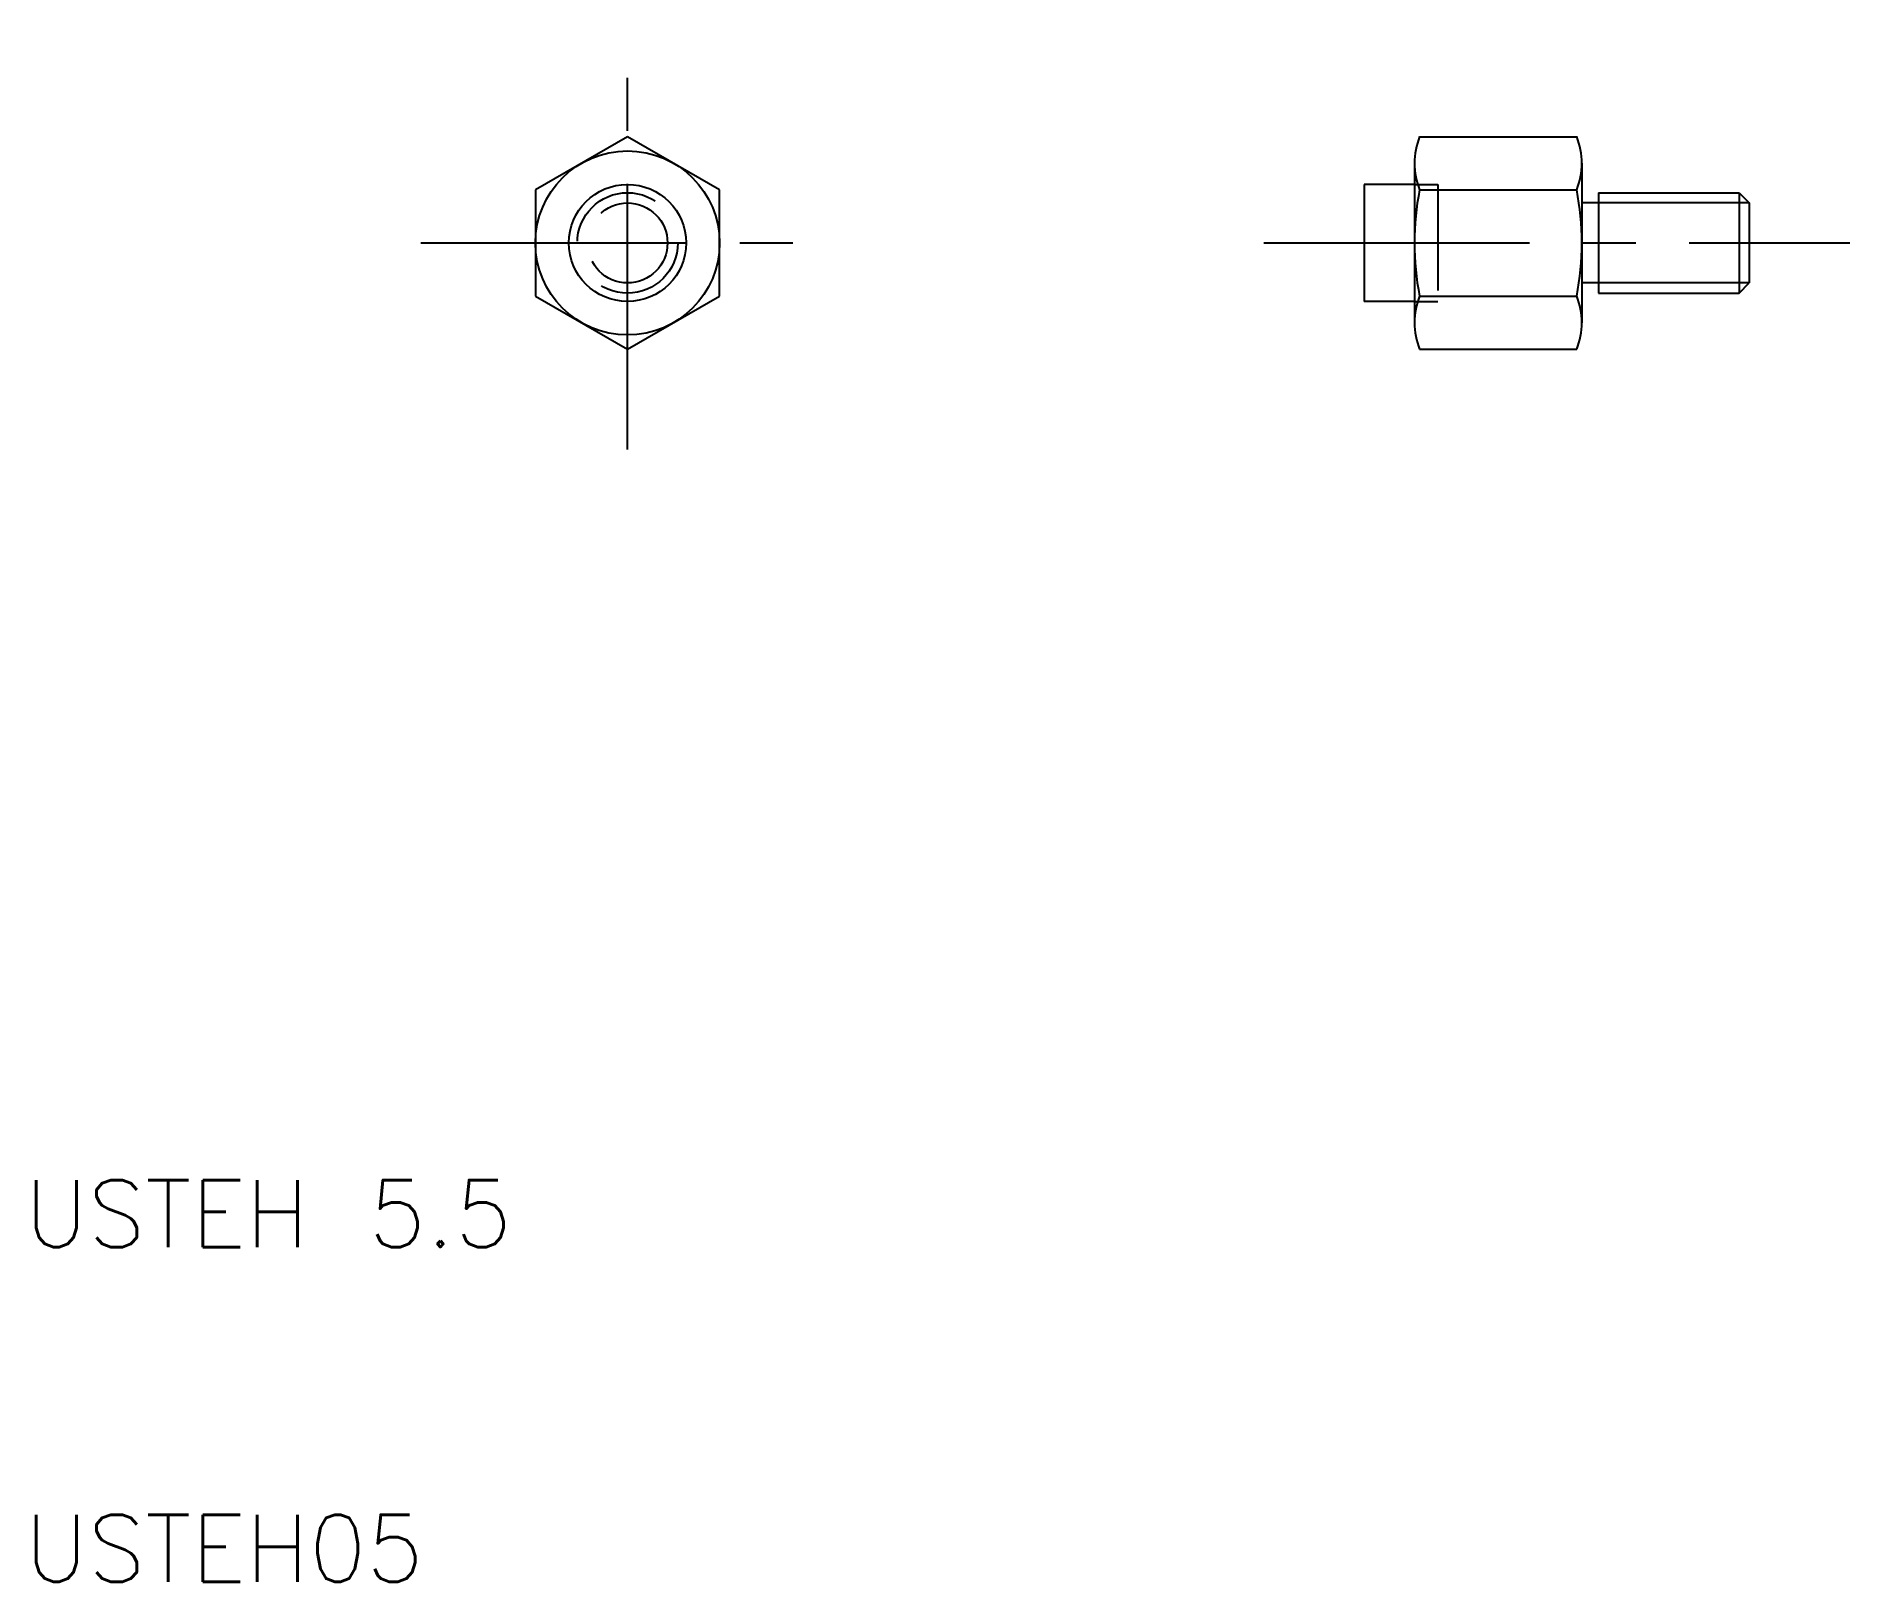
# Model space of a CAD drawing. Extents: x 10.3 to 64.5, y 10 to 56.2.
import ezdxf

# ---------------------------------------------------------------- set-up
doc = ezdxf.new("R2010")
doc.units = 0
doc.header["$LTSCALE"] = 0.25
doc.linetypes.add('CENTER', pattern=[50.8, 31.75, -6.35, 6.35, -6.35])
doc.linetypes.add('DASHED', pattern=[19.05, 12.7, -6.35])
doc.layers.get('0').update_dxf_attribs({"linetype": 'CONTINUOUS'})
doc.layers.add('CENTER', color=1, linetype='CENTER')
doc.styles.get("Standard").update_dxf_attribs({"font": 'txt.shx', "bigfont": 'extfont.shx'})

msp = doc.modelspace()

# ---------------------------------------------------------------- linework, layer by layer
for p, q in [((28, 53.175), (25.25, 51.588)), ((30.75, 51.588), (28, 53.175)), ((51.654, 53.175), (56.346, 53.175)), ((51.5, 52.382), (51.5, 51.75)), ((56.5, 52.382), (56.5, 51.194)), ((25.25, 51.588), (25.25, 48.412)), ((30.75, 48.412), (30.75, 51.588)), ((50, 51.75), (50, 48.25)), ((51.5, 51.75), (50, 51.75)), ((51.5, 51.75), (51.5, 48.25)), ((51.654, 51.588), (56.346, 51.588)), ((57, 51.5), (61.194, 51.5)), ((57, 51.5), (57, 51.194)), ((61.194, 51.5), (61.194, 48.5)), ((61.194, 51.5), (61.5, 51.194)), ((56.5, 51.194), (56.5, 48.806)), ((57, 51.194), (56.5, 51.194)), ((57, 51.194), (57, 48.806)), ((61.5, 51.194), (61.5, 48.806)), ((57, 48.806), (56.5, 48.806)), ((56.5, 48.806), (56.5, 47.618)), ((57, 48.806), (57, 48.5)), ((61.194, 48.5), (61.5, 48.806)), ((25.25, 48.412), (28, 46.825)), ((28, 46.825), (30.75, 48.412)), ((51.5, 48.25), (50, 48.25)), ((51.5, 48.25), (51.5, 47.618)), ((51.654, 48.412), (56.346, 48.412)), ((57, 48.5), (61.194, 48.5)), ((51.654, 46.825), (56.346, 46.825))]:
    msp.add_line(p, q)
at = {"color": 3, "linetype": 'DASHED'}
for p, q in [((51.5, 51.75), (52.2, 51.75)), ((52.2, 51.75), (52.2, 48.25)), ((51.5, 48.25), (52.2, 48.25))]:
    msp.add_line(p, q, dxfattribs=at)
at = {"color": 3}
for p, q in [((61.5, 51.194), (57, 51.194)), ((61.5, 48.806), (57, 48.806))]:
    msp.add_line(p, q, dxfattribs=at)
for radius in [2.75, 1.75]:
    msp.add_circle((28, 50), radius)
at = {"color": 3, "linetype": 'DASHED'}
for radius in [1.5, 1.194]:
    msp.add_circle((28, 50), radius, dxfattribs=at)
for centre, radius, start, end in [((53.62, 52.382), 2.12, 158.0126, 180), ((54.38, 52.382), 2.12, 0, 21.9874), ((53.62, 52.382), 2.12, 180, 201.9874), ((54.38, 52.382), 2.12, 338.0126, 0), ((59.75, 50), 8.25, 168.9042, 191.0958), ((48.25, 50), 8.25, 348.9042, 11.0958), ((53.62, 47.618), 2.12, 158.0126, 180), ((54.38, 47.618), 2.12, 0, 21.9874), ((53.62, 47.618), 2.12, 180, 201.9874), ((54.38, 47.618), 2.12, 338.0126, 0)]:
    msp.add_arc(centre, radius, start, end)
at = {"layer": 'CENTER', "color": 1, "linetype": 'CENTER'}
for p, q in [((28, 43.825), (28, 56.175)), ((21.825, 50), (34.175, 50)), ((47, 50), (64.5, 50))]:
    msp.add_line(p, q, dxfattribs=at)

# ---------------------------------------------------------------- texts
for s, p in [('USTEH 5.5', (10, 20)), ('USTEH05', (10, 10))]:
    msp.add_text(s, height=2).set_placement(p)

doc.saveas('drawing.dxf')
